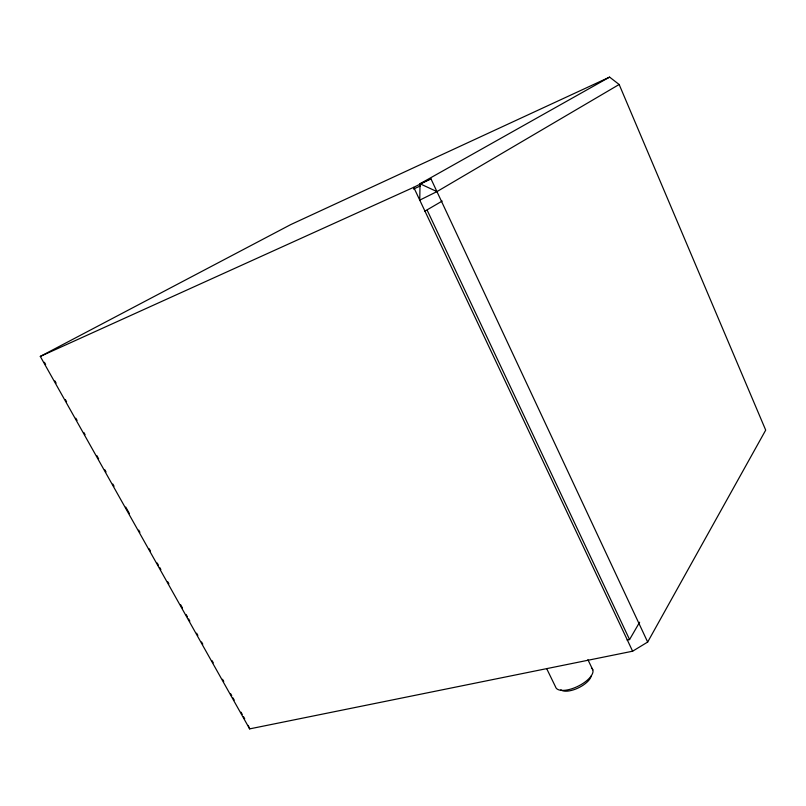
<?xml version="1.0" encoding="UTF-8"?>
<svg xmlns="http://www.w3.org/2000/svg" width="806" height="806" viewBox="0 0 806 806"><rect width="100%" height="100%" fill="white"/><g stroke="black" fill="none" stroke-linecap="round" stroke-linejoin="round"><path stroke-width="1.21" d="M40.3 356.423L290.825 224.552L609.598 77.114L619.159 84.489L765.7 430.122L647.671 642.06L632.619 651.208L249.638 728.886L40.3 356.423L413.71 187.314L430.958 178.821L647.671 642.06M627.098 640.055L629.567 639.571L639.632 622.212M424.843 211.182L442.202 201.057M609.598 77.114L420.037 183.758L419.755 200.13L436.943 191.606L619.159 84.489M430.958 178.821L420.037 183.758L436.943 191.606M413.488 189.047L420.359 185.954M44.401 362.277L45.63 364.473M54.879 380.926L56.108 383.112M65.357 399.564L66.586 401.761M75.824 418.213L77.064 420.41M83.844 432.479L85.073 434.666M96.78 455.511L98.634 458.805M104.8 469.767L106.029 471.963M112.81 484.033L114.039 486.22M125.746 507.065L129.454 513.644M138.692 530.096L139.922 532.292M149.17 548.745L150.4 550.941M157.18 563.001L158.419 565.197M159.648 567.394L160.878 569.59M167.658 581.65L168.897 583.846M180.604 604.681L182.448 607.976M186.146 614.555L187.385 616.751M188.614 618.948L189.843 621.134M196.624 633.204L197.863 635.4M201.56 641.979L202.79 644.175M212.038 660.628L213.268 662.824M222.516 679.277L223.746 681.463M230.526 693.533L231.755 695.729M232.994 697.915L234.224 700.112M241.004 712.182L242.233 714.378M243.472 716.564L244.702 718.761M546.7 668.678L555.546 686.853A20.523 8.675 -26.2 0 0 579.161 685.674A20.523 8.675 -26.2 0 0 591.433 667.983M587.896 659.671L592.793 669.826M427.15 210.175L629.567 639.571M413.71 187.314L632.619 651.208M248.248 725.41L249.638 728.886M591.241 675.932A17.279 7.345 -26.2 0 1 577.66 688.223A17.279 7.345 -26.2 0 1 560.835 689.815"/></g></svg>
